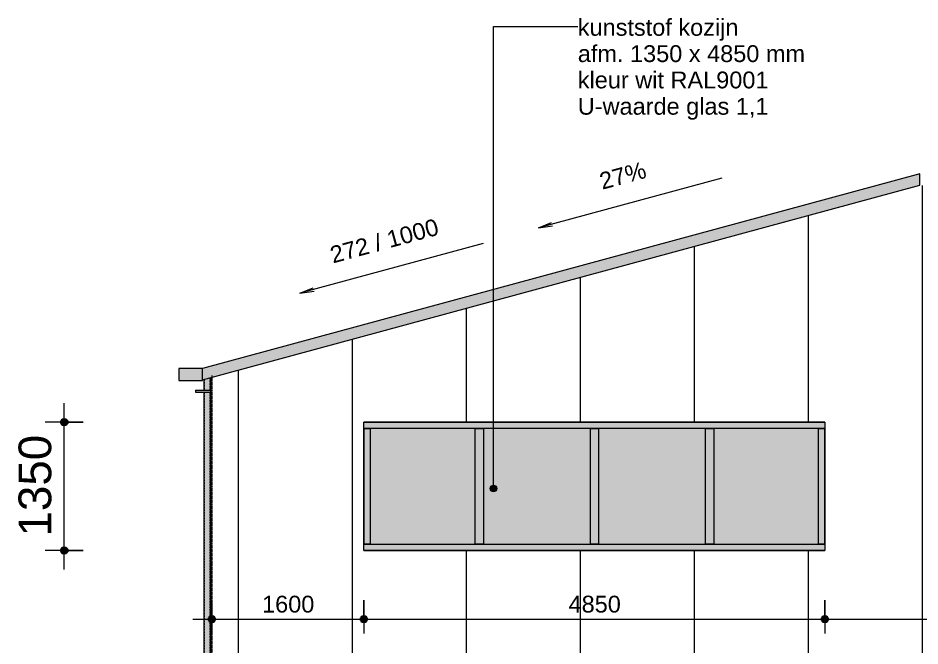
# Model space of a CAD drawing. Header units: millimetres. Extents: x 48682 to 485846, y -7071 to 11878.
# Drawn here: x 237470 to 246961, y 3995 to 10604 of the extents above; entities that cross this region are included whole.
import ezdxf

# ---------------------------------------------------------------- set-up
doc = ezdxf.new("R2010")
doc.units = ezdxf.units.MM
doc.linetypes.add('dash-dash', pattern=[6, 3, -1, 1, -1])
doc.linetypes.add('Hidden', pattern=[4, 2, -2])
for name, color, linetype, lineweight in [('A-ANNO-DIMS', 211, 'Continuous', 9), ('A-ANNO-DIMS-100', 211, 'Continuous', 9), ('A-DETL', 90, 'Continuous', 13), ('A-DETL-GENF', 92, 'Continuous', 13), ('A-DOOR', 31, 'Continuous', 18), ('A-DOOR-GLAZ', 31, 'Continuous', 13), ('A-FLOR', 192, 'Continuous', 18), ('A-GLAZ-CWMG', 51, 'Continuous', 13), ('A-WALL-PATT', 111, 'Continuous', 13), ('E-LITE-EQPM', 33, 'Continuous', 13), ('G-ANNO-DIMS', 111, 'Continuous', 9), ('G-ANNO-TEXT', 231, 'Continuous', 9), ('S-COLS', 52, 'Continuous', 18), ('S-COLS-HDLN', 52, 'Hidden', 9)]:
    doc.layers.add(name, color=color, linetype=linetype, lineweight=lineweight)
doc.styles.add('Arial', font='arial.ttf', dxfattribs={"height": 177.035928})
doc.styles.add('Arial_2', font='arial.ttf', dxfattribs={"height": 344.236527})
doc.dimstyles.new('1_8mm', dxfattribs={"dimscale": 304.8, "dimtxt": 180, "dimasz": 0.918635, "dimexe": 0.492126, "dimexo": 0.0625, "dimgap": 0.059055, "dimtad": 1, "dimdec": 4, "dimzin": 0, "dimdsep": 46, "dimtxsty": 'Arial', "dimblk1": 'DOTSMALL', "dimblk2": 'DOTSMALL', "dimsah": 1, "dimcen": 0.09, "dimdle": 0.656168, "dimazin": 0, "dimtfac": 1, "dimtdec": 4, "dimtix": 1, "dimtmove": 0, "dimatfit": 3, "dimfxl": 0.656168, "dimfxlon": 1, "dimtvp": 1, "dimtolj": 1, "dimtzin": 0, "dimlwd": 13, "dimlwe": 13, "dimarcsym": 2})
doc.dimstyles.new('3_5mm', dxfattribs={"dimscale": 304.8, "dimtxt": 350, "dimasz": 0.918635, "dimexe": 0.656168, "dimexo": 0.0625, "dimgap": 0.114829, "dimtad": 1, "dimdec": 4, "dimzin": 0, "dimdsep": 46, "dimtxsty": 'Arial_2', "dimblk1": 'DOTSMALL', "dimblk2": 'DOTSMALL', "dimsah": 1, "dimcen": 0.09, "dimdle": 0.656168, "dimazin": 0, "dimtfac": 1, "dimtdec": 4, "dimtix": 1, "dimtmove": 0, "dimatfit": 3, "dimfxl": 0.656168, "dimfxlon": 1, "dimtvp": 1, "dimtolj": 1, "dimtzin": 0, "dimlwd": 13, "dimlwe": 13, "dimarcsym": 2})

# ---------------------------------------------------------------- blocks, each defined once
blk = doc.blocks.new('300_28_ISR_kolom_buis - ø70x3_6 2-8360458-linkergebouw noordoostgevel')
at = {"layer": 'S-COLS-HDLN', "linetype": 'Continuous', "lineweight": 18}
h = blk.add_hatch(color=256, dxfattribs=at)
h.paths.add_polyline_path([(-78001.3, 800), (-77983.8, 800), (-77983.8, 6667.2), (-78053.8, 6667.2), (-78053.6, 1020), (-78033.5, 1020), (-78033.5, 800), (-78008.7, 800)], flags=0)
h.paths.add_polyline_path([(-78043.6, 6687.2), (-77983.8, 6687.2), (-77983.8, 6817.6), (-78053.8, 6798.6), (-78053.8, 6687.2), (-78049.1, 6687.2)], flags=0)
at = {"layer": 'A-DETL', "lineweight": 18}
for p, q in [((-78053.8, 6798.6), (-78053.8, 6687.2)), ((-77983.8, 6687.2), (-77983.8, 6817.6)), ((-78053.8, 6667.2), (-78053.8, 800)), ((-77983.8, 800), (-77983.8, 6667.2))]:
    blk.add_line(p, q, dxfattribs=at)
at = {"layer": 'S-COLS', "linetype": 'Hidden', "lineweight": 9}
for p, q in [((-78050.2, 6799.6), (-78050.2, 6687.2)), ((-77987.4, 6687.2), (-77987.4, 6816.6)), ((-78050.2, 6667.2), (-78050.2, 800)), ((-77987.4, 800), (-77987.4, 6667.2))]:
    blk.add_line(p, q, dxfattribs=at)
blk = doc.blocks.new('32_DO_glas - 01-8640239-linkergebouw noordoostgevel')
at = {"layer": 'A-DOOR-GLAZ'}
blk.add_hatch(color=256, dxfattribs=at).paths.add_polyline_path([(-71585.8, 5067), (-71585.8, 6283), (-72686.1, 6283), (-72686.1, 5067)], flags=0)
blk = doc.blocks.new('Rectangular Mullion - 32_rechts_67x100-8640298-linkergebouw noordoostgevel')
at = {"layer": 'A-GLAZ-CWMG'}
blk.add_hatch(color=256, dxfattribs=at).paths.add_polyline_path([(-75735.9, 6283), (-75156.1, 6283), (-75156.1, 6350), (-76368.8, 6350), (-76368.8, 6283), (-76301.8, 6283)], flags=0)
for p, q in [((-76368.8, 6283), (-76368.8, 6350)), ((-75156.1, 6350), (-76368.8, 6350)), ((-75156.1, 6283), (-76368.8, 6283))]:
    blk.add_line(p, q, dxfattribs=at)
blk = doc.blocks.new('Rectangular Mullion - 32_links_67x100-8640234-linkergebouw noordoostgevel')
at = {"layer": 'A-GLAZ-CWMG'}
blk.add_hatch(color=256, dxfattribs=at).paths.add_polyline_path([(-71585.8, 5000), (-71518.8, 5000), (-71518.8, 5067), (-72731.1, 5067), (-72731.1, 5000), (-72686.1, 5000)], flags=0)
for p, q in [((-72731.1, 5067), (-71518.8, 5067)), ((-71518.8, 5067), (-71518.8, 5000)), ((-72731.1, 5000), (-71518.8, 5000))]:
    blk.add_line(p, q, dxfattribs=at)
blk = doc.blocks.new('Rectangular Mullion - 32_rechts_67x100-8431541-linkergebouw noordoostgevel')
at = {"layer": 'A-GLAZ-CWMG'}
blk.add_hatch(color=256, dxfattribs=at).paths.add_polyline_path([(-76301.8, 5067), (-76301.8, 6283), (-76368.8, 6283), (-76368.8, 5067), (-76344.6, 5067)], flags=0)
for p, q in [((-76368.8, 6283), (-76301.8, 6283)), ((-76368.8, 6283), (-76368.8, 5067)), ((-76301.8, 6283), (-76301.8, 5067)), ((-76301.8, 5067), (-76368.8, 5067))]:
    blk.add_line(p, q, dxfattribs=at)
blk = doc.blocks.new('Rectangular Mullion - 32_links_67x100-8431542-linkergebouw noordoostgevel')
at = {"layer": 'A-GLAZ-CWMG'}
blk.add_hatch(color=256, dxfattribs=at).paths.add_polyline_path([(-71518.8, 5067), (-71518.8, 6283), (-71585.8, 6283), (-71585.8, 5067)], flags=0)
for p, q in [((-71585.8, 6283), (-71518.8, 6283)), ((-71585.8, 5067), (-71585.8, 6283)), ((-71518.8, 5067), (-71518.8, 6283)), ((-71518.8, 5067), (-71585.8, 5067))]:
    blk.add_line(p, q, dxfattribs=at)
blk = doc.blocks.new('32_DO_glas - 01-8640303-linkergebouw noordoostgevel')
at = {"layer": 'A-DOOR-GLAZ'}
blk.add_hatch(color=256, dxfattribs=at).paths.add_polyline_path([(-75111.1, 5067), (-73988.5, 5067), (-73988.5, 6283), (-75111.1, 6283), (-75111.1, 6130.7)], flags=0)
blk = doc.blocks.new('Rectangular Mullion - 32_rechts_67x100-8640235-linkergebouw noordoostgevel')
at = {"layer": 'A-GLAZ-CWMG'}
blk.add_hatch(color=256, dxfattribs=at).paths.add_polyline_path([(-73898.5, 6283), (-72731.1, 6283), (-72731.1, 6350), (-73943.5, 6350), (-73943.5, 6283)], flags=0)
for p, q in [((-72731.1, 6350), (-73943.5, 6350)), ((-72731.1, 6283), (-73943.5, 6283))]:
    blk.add_line(p, q, dxfattribs=at)
blk = doc.blocks.new('Rectangular Mullion - 32_links_67x100-8640299-linkergebouw noordoostgevel')
at = {"layer": 'A-GLAZ-CWMG'}
blk.add_hatch(color=256, dxfattribs=at).paths.add_polyline_path([(-73988.5, 5000), (-73943.5, 5000), (-73943.5, 5067), (-75156.1, 5067), (-75156.1, 5000), (-75111.1, 5000)], flags=0)
for p, q in [((-75156.1, 5067), (-73943.5, 5067)), ((-75156.1, 5000), (-73943.5, 5000))]:
    blk.add_line(p, q, dxfattribs=at)
blk = doc.blocks.new('Rectangular Mullion - 32_tussen_90x100-8431527-linkergebouw noordoostgevel')
at = {"layer": 'A-GLAZ-CWMG'}
blk.add_hatch(color=256, dxfattribs=at).paths.add_polyline_path([(-73988.5, 5067), (-73898.5, 5067), (-73898.5, 6283), (-73988.5, 6283), (-73988.5, 6199.2)], flags=0)
for p, q in [((-73988.5, 6283), (-73898.5, 6283)), ((-73988.5, 6283), (-73988.5, 5067)), ((-73898.5, 6283), (-73898.5, 5067)), ((-73898.5, 5067), (-73988.5, 5067))]:
    blk.add_line(p, q, dxfattribs=at)
blk = doc.blocks.new('32_DO_glas - 01-8640247-linkergebouw noordoostgevel')
at = {"layer": 'A-DOOR-GLAZ'}
blk.add_hatch(color=256, dxfattribs=at).paths.add_polyline_path([(-73898.5, 5067), (-72776.1, 5067), (-72776.1, 6283), (-73898.5, 6283), (-73898.5, 6204.7)], flags=0)
blk = doc.blocks.new('Rectangular Mullion - 32_rechts_67x100-8640236-linkergebouw noordoostgevel')
at = {"layer": 'A-GLAZ-CWMG'}
blk.add_hatch(color=256, dxfattribs=at).paths.add_polyline_path([(-72616.4, 6283), (-71518.8, 6283), (-71518.8, 6350), (-72731.1, 6350), (-72731.1, 6283), (-72686.1, 6283)], flags=0)
for p, q in [((-71518.8, 6350), (-72731.1, 6350)), ((-71518.8, 6283), (-72731.1, 6283)), ((-71518.8, 6350), (-71518.8, 6283))]:
    blk.add_line(p, q, dxfattribs=at)
blk = doc.blocks.new('Rectangular Mullion - 32_links_67x100-8640237-linkergebouw noordoostgevel')
at = {"layer": 'A-GLAZ-CWMG'}
blk.add_hatch(color=256, dxfattribs=at).paths.add_polyline_path([(-72776.1, 5000), (-72731.1, 5000), (-72731.1, 5067), (-73943.5, 5067), (-73943.5, 5000), (-73898.5, 5000)], flags=0)
for p, q in [((-73943.5, 5067), (-72731.1, 5067)), ((-73943.5, 5000), (-72731.1, 5000))]:
    blk.add_line(p, q, dxfattribs=at)
blk = doc.blocks.new('32_DO_glas - 01-8640311-linkergebouw noordoostgevel')
at = {"layer": 'A-DOOR-GLAZ'}
blk.add_hatch(color=256, dxfattribs=at).paths.add_polyline_path([(-75201.1, 5067), (-75201.1, 6283), (-76301.8, 6283), (-76301.8, 5067), (-75735.9, 5067)], flags=0)
blk = doc.blocks.new('Rectangular Mullion - 32_rechts_67x100-8640300-linkergebouw noordoostgevel')
at = {"layer": 'A-GLAZ-CWMG'}
blk.add_hatch(color=256, dxfattribs=at).paths.add_polyline_path([(-75111.1, 6283), (-73943.5, 6283), (-73943.5, 6350), (-75156.1, 6350), (-75156.1, 6283)], flags=0)
for p, q in [((-73943.5, 6350), (-75156.1, 6350)), ((-73943.5, 6283), (-75156.1, 6283))]:
    blk.add_line(p, q, dxfattribs=at)
blk = doc.blocks.new('Rectangular Mullion - 32_links_67x100-8640301-linkergebouw noordoostgevel')
at = {"layer": 'A-GLAZ-CWMG'}
blk.add_hatch(color=256, dxfattribs=at).paths.add_polyline_path([(-75201.1, 5000), (-75156.1, 5000), (-75156.1, 5067), (-76368.8, 5067), (-76368.8, 5000), (-75735.9, 5000)], flags=0)
for p, q in [((-76368.8, 5000), (-76368.8, 5067)), ((-76368.8, 5067), (-75156.1, 5067)), ((-76368.8, 5000), (-75156.1, 5000))]:
    blk.add_line(p, q, dxfattribs=at)
blk = doc.blocks.new('200_VAE_63_spotlamp - rond-8711555-linkergebouw noordoostgevel')
at = {"layer": 'E-LITE-EQPM'}
blk.add_hatch(color=256, dxfattribs=at).paths.add_polyline_path([(-78019, 6667.2), (-77983.5, 6667.2), (-77983.8, 6687.2), (-78142, 6687.2), (-78142, 6667.2), (-78027.8, 6667.2)], flags=0)
for p, q in [((-78142, 6687.2), (-77983.5, 6687.2)), ((-78142, 6687.2), (-78142, 6667.2)), ((-78142, 6667.2), (-77983.5, 6667.2))]:
    blk.add_line(p, q, dxfattribs=at)
blk = doc.blocks.new('DIMBLOCK32-linkergebouw noordoostgevel')
at = {"layer": 'A-ANNO-DIMS-100', "lineweight": 25}
h = blk.add_hatch(color=256, dxfattribs=at)
edge = h.paths.add_edge_path(flags=0)
edge.add_arc((237956.8, 6350), 35, 0, 360)
h = blk.add_hatch(color=256, dxfattribs=at)
edge = h.paths.add_edge_path(flags=0)
edge.add_arc((237956.8, 5000), 35, 0, 360)
at = {"layer": 'A-ANNO-DIMS-100', "lineweight": 13}
for p, q in [((237956.8, 4800), (237956.8, 6550)), ((238156.8, 6350), (237756.8, 6350)), ((237956.8, 6350), (238156.8, 6350)), ((238156.8, 5000), (237756.8, 5000)), ((237956.8, 5000), (238156.8, 5000))]:
    blk.add_line(p, q, dxfattribs=at)
at = {"layer": 'A-ANNO-DIMS-100', "lineweight": 25}
for centre in [(237956.8, 6350), (237956.8, 5000)]:
    blk.add_circle(centre, 35, dxfattribs=at)
at = {"layer": 'A-ANNO-DIMS-100', "color": 0, "lineweight": 13, "insert": (237475.2, 5147.3), "char_height": 344.24, "width": 1266.462, "attachment_point": 1, "rotation": 90, "line_spacing_factor": 0.938532, "style": 'Arial_2'}
blk.add_mtext('1350', dxfattribs=at)
blk = doc.blocks.new('_DotSmall')
at = {"color": 0, "linetype": 'ByBlock', "const_width": 0.5}
blk.add_lwpolyline([(-0.0625, 0, 1), (0.0625, 0, 1)], format="xyb", close=True, dxfattribs=at)
blk = doc.blocks.new('DIMBLOCK34-linkergebouw noordoostgevel')
at = {"layer": 'A-ANNO-DIMS-100', "lineweight": 25}
h = blk.add_hatch(color=256, dxfattribs=at)
edge = h.paths.add_edge_path(flags=0)
edge.add_arc((239509.2, 4275.9), 35, 0, 360)
h = blk.add_hatch(color=256, dxfattribs=at)
edge = h.paths.add_edge_path(flags=0)
edge.add_arc((241109.5, 4275.9), 35, 0, 360)
at = {"layer": 'A-ANNO-DIMS-100', "lineweight": 13}
for p, q in [((239509.2, 4475.9), (239509.2, 4125.9)), ((239509.2, 4275.9), (239509.2, 4475.9)), ((241109.5, 4475.9), (241109.5, 4125.9)), ((241109.5, 4275.9), (241109.5, 4475.9)), ((239309.2, 4275.9), (241109.5, 4275.9))]:
    blk.add_line(p, q, dxfattribs=at)
at = {"layer": 'A-ANNO-DIMS-100', "lineweight": 25}
for centre in [(239509.2, 4275.9), (241109.5, 4275.9)]:
    blk.add_circle(centre, 35, dxfattribs=at)
at = {"layer": 'A-ANNO-DIMS-100', "color": 0, "lineweight": 13, "insert": (240038, 4523.6), "char_height": 177.04, "width": 651.323, "attachment_point": 1, "line_spacing_factor": 0.938532, "style": 'Arial'}
blk.add_mtext('1600', dxfattribs=at)
blk = doc.blocks.new('DIMBLOCK35-linkergebouw noordoostgevel')
at = {"layer": 'A-ANNO-DIMS-100', "lineweight": 25}
h = blk.add_hatch(color=256, dxfattribs=at)
edge = h.paths.add_edge_path(flags=0)
edge.add_arc((241109.5, 4275.9), 35, 0, 360)
h = blk.add_hatch(color=256, dxfattribs=at)
edge = h.paths.add_edge_path(flags=0)
edge.add_arc((245959.5, 4275.9), 35, 0, 360)
at = {"layer": 'A-ANNO-DIMS-100', "lineweight": 13}
for p, q in [((241109.5, 4475.9), (241109.5, 4125.9)), ((241109.5, 4275.9), (241109.5, 4475.9)), ((245959.5, 4475.9), (245959.5, 4125.9)), ((245959.5, 4275.9), (245959.5, 4475.9)), ((241109.5, 4275.9), (245959.5, 4275.9))]:
    blk.add_line(p, q, dxfattribs=at)
at = {"layer": 'A-ANNO-DIMS-100', "lineweight": 25}
for centre in [(241109.5, 4275.9), (245959.5, 4275.9)]:
    blk.add_circle(centre, 35, dxfattribs=at)
at = {"layer": 'A-ANNO-DIMS-100', "color": 0, "lineweight": 13, "insert": (243263.2, 4523.6), "char_height": 177.04, "width": 651.323, "attachment_point": 1, "line_spacing_factor": 0.938532, "style": 'Arial'}
blk.add_mtext('4850', dxfattribs=at)
blk = doc.blocks.new('DIMBLOCK36-linkergebouw noordoostgevel')
at = {"layer": 'A-ANNO-DIMS-100', "lineweight": 25}
h = blk.add_hatch(color=256, dxfattribs=at)
edge = h.paths.add_edge_path(flags=0)
edge.add_arc((245959.5, 4275.9), 35, 0, 360)
h = blk.add_hatch(color=256, dxfattribs=at)
edge = h.paths.add_edge_path(flags=0)
edge.add_arc((254209.2, 4275.9), 35, 0, 360)
at = {"layer": 'A-ANNO-DIMS-100', "lineweight": 13}
for p, q in [((245959.5, 4475.9), (245959.5, 4125.9)), ((245959.5, 4275.9), (245959.5, 4475.9)), ((254209.2, 4475.9), (254209.2, 4125.9)), ((254209.2, 4275.9), (254209.2, 4475.9)), ((245959.5, 4275.9), (254409.2, 4275.9))]:
    blk.add_line(p, q, dxfattribs=at)
at = {"layer": 'A-ANNO-DIMS-100', "lineweight": 25}
for centre in [(245959.5, 4275.9), (254209.2, 4275.9)]:
    blk.add_circle(centre, 35, dxfattribs=at)
at = {"layer": 'A-ANNO-DIMS-100', "color": 0, "lineweight": 13, "insert": (249813, 4523.6), "char_height": 177.04, "width": 651.323, "attachment_point": 1, "line_spacing_factor": 0.938532, "style": 'Arial'}
blk.add_mtext('8250', dxfattribs=at)

msp = doc.modelspace()

# ---------------------------------------------------------------- hatches: boundary and pattern name
at = {"layer": 'A-DETL-GENF'}
msp.add_hatch(color=9, dxfattribs=at).paths.add_polyline_path([(239336.38509, 6789.74894), (239411.30447, 6789.74894), (239411.30447, 6915), (239161.43964, 6915), (239161.43964, 6789.74894)], flags=0)
at = {"layer": 'A-FLOR'}
msp.add_hatch(color=256, dxfattribs=at).paths.add_polyline_path([(239411.30447, 6795), (246961.17427, 8845), (246961.17427, 8965), (239411.30447, 6915)], flags=0)
at = {"layer": 'A-WALL-PATT', "lineweight": 9}
h = msp.add_hatch(dxfattribs=at)
h.set_pattern_fill('FP_11', color=256, style=0, pattern_type=2)
h.set_pattern_definition([(90, (-380612.1, 0), (-1200, 7e-14), [])])
h.paths.add_polyline_path([(239594.80447, 0), (254294.54408, 0), (254294.54408, 6858.78578), (246961.17427, 8850), (246961.17427, 8845), (239494.80447, 6817.67258), (239494.80447, 800), (239594.80447, 800), (239594.80447, 154.11012)], flags=0)
h.paths.add_polyline_path([(241742.43335, 5000), (241109.54408, 5000), (241109.54408, 6350), (245959.54408, 6350), (245959.54408, 5000)], flags=0)
at = {"layer": 'G-ANNO-TEXT'}
h = msp.add_hatch(color=250, dxfattribs=at)
edge = h.paths.add_edge_path(flags=0)
edge.add_arc((242473.19673, 5651.76471), 35, 0, 360)

# ---------------------------------------------------------------- linework, layer by layer
at = {"layer": 'A-DETL', "lineweight": 18}
for p, q in [((246961.17427, 8965), (239411.30447, 6915)), ((246961.17427, 8845), (246961.17427, 8965)), ((239411.30447, 6795), (246961.17427, 8845)), ((239494.80447, 6817.67258), (239494.80447, 800)), ((241109.54408, 5000), (241109.54408, 6350)), ((241109.54408, 6350), (245959.54408, 6350)), ((245959.54408, 6350), (245959.54408, 5000)), ((245959.54408, 5000), (241109.54408, 5000))]:
    msp.add_line(p, q, dxfattribs=at)
at = {"layer": 'A-DETL'}
for p, q in [((239161.43964, 6915), (239161.43964, 6789.74894)), ((239411.30447, 6915), (239161.43964, 6915)), ((239411.30447, 6789.74894), (239411.30447, 6915)), ((239161.43964, 6789.74894), (239411.30447, 6789.74894))]:
    msp.add_line(p, q, dxfattribs=at)
at = {"layer": 'A-DETL', "linetype": 'dash-dash', "lineweight": 9}
msp.add_line((239509.22283, 6840), (239509.22283, -760), dxfattribs=at)
at = {"layer": 'G-ANNO-DIMS', "lineweight": 13}
for p, q in [((244875.50201, 8919.56512), (242945.38792, 8395.48537)), ((242945.38792, 8395.48537), (243084.97174, 8453.84918)), ((242945.38792, 8395.48537), (243095.3212, 8415.73353)), ((242365.0905, 8231.50802), (240434.9764, 7707.42827)), ((240434.9764, 7707.42827), (240574.56023, 7765.79208)), ((240434.9764, 7707.42827), (240584.90969, 7727.67642))]:
    msp.add_line(p, q, dxfattribs=at)
at = {"layer": 'G-ANNO-TEXT', "color": 250}
for p, q in [((242473.19673, 10516.27748), (243360.41767, 10516.27748)), ((242473.19673, 5651.76471), (242473.19673, 10516.27748))]:
    msp.add_line(p, q, dxfattribs=at)
msp.add_circle((242473.19673, 5651.76471), 35, dxfattribs=at)

# ---------------------------------------------------------------- block references
at = {"layer": 'A-DOOR'}
for name in ['32_DO_glas - 01-8640311-linkergebouw noordoostgevel', '32_DO_glas - 01-8640303-linkergebouw noordoostgevel', '32_DO_glas - 01-8640247-linkergebouw noordoostgevel', '32_DO_glas - 01-8640239-linkergebouw noordoostgevel']:
    msp.add_blockref(name, (317478.34662, 0), dxfattribs=at)
at = {"layer": 'A-GLAZ-CWMG'}
for name, p in [('Rectangular Mullion - 32_rechts_67x100-8640298-linkergebouw noordoostgevel', (317478.34662, 0)), ('Rectangular Mullion - 32_rechts_67x100-8431541-linkergebouw noordoostgevel', (317478.34662, 0)), ('Rectangular Mullion - 32_tussen_90x100-8431527-linkergebouw noordoostgevel', (316265.67996, 0)), ('Rectangular Mullion - 32_rechts_67x100-8640300-linkergebouw noordoostgevel', (317478.34662, 0)), ('Rectangular Mullion - 32_tussen_90x100-8431527-linkergebouw noordoostgevel', (317478.34662, 0)), ('Rectangular Mullion - 32_rechts_67x100-8640235-linkergebouw noordoostgevel', (317478.34662, 0)), ('Rectangular Mullion - 32_tussen_90x100-8431527-linkergebouw noordoostgevel', (318690.67996, 0)), ('Rectangular Mullion - 32_rechts_67x100-8640236-linkergebouw noordoostgevel', (317478.34662, 0)), ('Rectangular Mullion - 32_links_67x100-8431542-linkergebouw noordoostgevel', (317478.34662, 0)), ('Rectangular Mullion - 32_links_67x100-8640301-linkergebouw noordoostgevel', (317478.34662, 0)), ('Rectangular Mullion - 32_links_67x100-8640299-linkergebouw noordoostgevel', (317478.34662, 0)), ('Rectangular Mullion - 32_links_67x100-8640237-linkergebouw noordoostgevel', (317478.34662, 0)), ('Rectangular Mullion - 32_links_67x100-8640234-linkergebouw noordoostgevel', (317478.34662, 0))]:
    msp.add_blockref(name, p, dxfattribs=at)
at = {"layer": 'E-LITE-EQPM'}
msp.add_blockref('200_VAE_63_spotlamp - rond-8711555-linkergebouw noordoostgevel', (317478.34662, 0), dxfattribs=at)
at = {"layer": 'S-COLS'}
msp.add_blockref('300_28_ISR_kolom_buis - ø70x3_6 2-8360458-linkergebouw noordoostgevel', (317478.34662, 0), dxfattribs=at)

# ---------------------------------------------------------------- texts
at = {"layer": 'G-ANNO-DIMS', "lineweight": 13, "char_height": 177.035928, "attachment_point": 1, "rotation": 15.191135655, "line_spacing_factor": 0.938532, "style": 'Arial'}
for s, insert, width in [('27%', (243571.67905, 8967.54715), 589.6567852), ('272 / 1000', (240737.31064, 8191.52673), 1395.3050667)]:
    msp.add_mtext(s, dxfattribs=dict(at, insert=insert, width=width))

# ---------------------------------------------------------------- dimensions: what is measured, and where the dimension line sits
at = {"layer": 'A-ANNO-DIMS', "lineweight": 13}
dim = msp.add_linear_dim(base=(237956.77242, 6350), p1=(238156.77242, 5000), p2=(238156.77242, 6350), angle=90, dimstyle='3_5mm', override={"dimpost": '<>', "dimfxl": 1350}, dxfattribs=at)
dim.commit()
dim.dimension.update_dxf_attribs({"geometry": 'DIMBLOCK32-linkergebouw noordoostgevel', "text_midpoint": (237745.89714, 5675)})
for base, p1, p2, override, picture, middle in [((241109.544077389, 4275.9251315216), (239509.222826386, 4475.9251315216), (241109.544077389, 4475.9251315216), {"dimpost": '<>', "dimfxl": 1600.321251}, 'DIMBLOCK34-linkergebouw noordoostgevel', (240309.3834518875, 4384.3148948142)), ((245959.54408, 4275.92513), (241109.54408, 4475.92513), (245959.54408, 4475.92513), {"dimpost": '<>', "dimfxl": 4850}, 'DIMBLOCK35-linkergebouw noordoostgevel', (243534.54408, 4384.31489)), ((254209.2228263859, 4275.9251315216), (245959.544077389, 4475.9251315216), (254209.2228263859, 4475.9251315216), {"dimpost": '<>', "dimfxl": 8249.678749}, 'DIMBLOCK36-linkergebouw noordoostgevel', (250084.3834518875, 4384.3148948142))]:
    dim = msp.add_linear_dim(base=base, p1=p1, p2=p2, dimstyle='1_8mm', override=override, dxfattribs=at)
    dim.commit()
    dim.dimension.update_dxf_attribs({"geometry": picture, "text_midpoint": middle})

# ---------------------------------------------------------------- next in the draw order: texts
at = {"layer": 'G-ANNO-TEXT', "color": 7, "insert": (243360.41767, 10595.00572), "char_height": 177.0359281, "width": 2848.9278375, "attachment_point": 1, "line_spacing_factor": 0.938532, "style": 'Arial', "bg_fill": 3, "box_fill_scale": 0, "bg_fill_color": 256, "bg_fill_true_color": 3254780160, "bg_fill_transparency": 256}
msp.add_mtext('kunststof kozijn\\Pafm. 1350 x 4850 mm\\Pkleur wit RAL9001\\PU-waarde glas 1,1\\P', dxfattribs=at)

doc.saveas('drawing.dxf')
